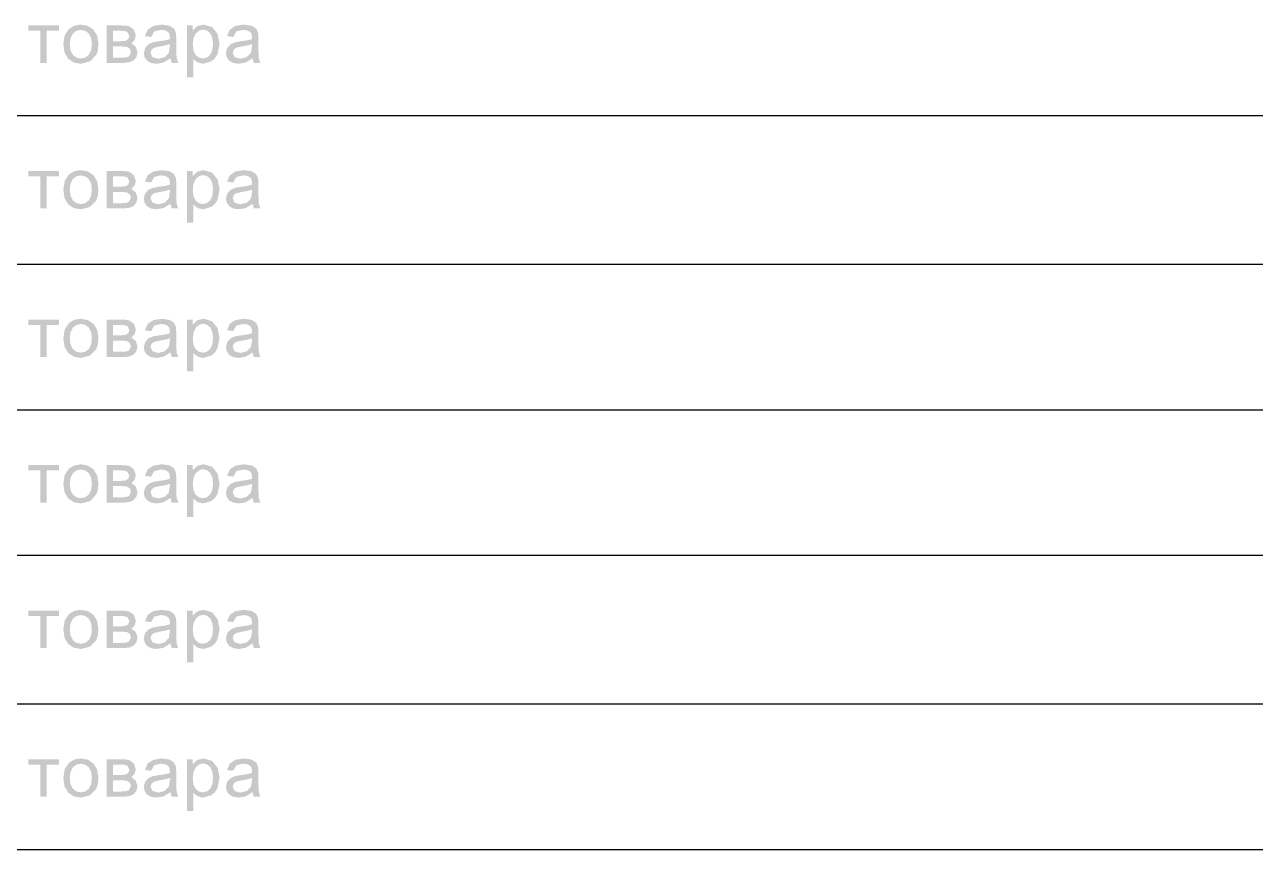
# Model space of a CAD drawing. Header units: millimetres. Extents: x 0 to 420, y 0 to 297.
# Drawn here: x 44.04 to 60.86, y 145.58 to 156.86 of the extents above; entities that cross this region are included whole.
import ezdxf

# ---------------------------------------------------------------- set-up
doc = ezdxf.new("R2010")
doc.units = ezdxf.units.MM
doc.layers.get('0').update_dxf_attribs({"linetype": 'CONTINUOUS'})

msp = doc.modelspace()

# ---------------------------------------------------------------- hatches: boundary and pattern name
at = {"true_color": 0x0000fb}
for points in [[(44.088075, 156.849078), (44.504242, 156.849078), (44.504242, 156.77742), (44.339429, 156.77742), (44.339429, 156.336999), (44.253439, 156.336999), (44.253439, 156.77742), (44.088075, 156.77742)], [(44.088075, 154.859412), (44.504242, 154.859412), (44.504242, 154.787754), (44.339429, 154.787754), (44.339429, 154.347333), (44.253439, 154.347333), (44.253439, 154.787754), (44.088075, 154.787754)], [(44.088075, 152.827412), (44.504242, 152.827412), (44.504242, 152.755754), (44.339429, 152.755754), (44.339429, 152.315333), (44.253439, 152.315333), (44.253439, 152.755754), (44.088075, 152.755754)], [(44.088075, 150.837745), (44.504242, 150.837745), (44.504242, 150.766087), (44.339429, 150.766087), (44.339429, 150.325666), (44.253439, 150.325666), (44.253439, 150.766087), (44.088075, 150.766087)], [(44.088075, 148.848078), (44.504242, 148.848078), (44.504242, 148.77642), (44.339429, 148.77642), (44.339429, 148.335999), (44.253439, 148.335999), (44.253439, 148.77642), (44.088075, 148.77642)], [(44.088075, 146.816078), (44.504242, 146.816078), (44.504242, 146.74442), (44.339429, 146.74442), (44.339429, 146.303999), (44.253439, 146.303999), (44.253439, 146.74442), (44.088075, 146.74442)]]:
    msp.add_hatch(color=0, dxfattribs=at).paths.add_polyline_path(points, flags=0)
h = msp.add_hatch(color=0, dxfattribs=at)
h.paths.add_polyline_path([(44.565339, 156.593314), (44.584907, 156.716993), (44.644162, 156.803879), (44.717405, 156.846322), (44.805117, 156.860654), (44.901098, 156.843291), (44.977648, 156.791201), (45.028015, 156.708863), (45.044896, 156.60048), (45.037454, 156.511735), (45.01513, 156.444486), (44.929141, 156.356843), (44.805117, 156.325424), (44.707966, 156.342512), (44.631484, 156.394326), (44.581875, 156.478317)], flags=0)
h.paths.add_polyline_path([(44.654084, 156.593314), (44.664833, 156.506843), (44.697079, 156.445589), (44.745517, 156.40914), (44.805117, 156.397082), (44.864235, 156.409209), (44.912604, 156.44614), (44.94485, 156.508083), (44.955599, 156.596071), (44.94485, 156.679166), (44.912604, 156.739938), (44.864235, 156.776662), (44.805117, 156.788996), (44.745517, 156.776662), (44.697079, 156.739938), (44.664833, 156.678822)], flags=0)
h = msp.add_hatch(color=0, dxfattribs=at)
h.paths.add_polyline_path([(45.159179, 156.849078), (45.35927, 156.849078), (45.423417, 156.845909), (45.468962, 156.836952), (45.530698, 156.791752), (45.556605, 156.713479), (45.541171, 156.648987), (45.495971, 156.603788), (45.555502, 156.558588), (45.579756, 156.480315), (45.564115, 156.416788), (45.52739, 156.372277), (45.469513, 156.34575), (45.390138, 156.336999), (45.159179, 156.336999)], flags=0)
h.paths.add_polyline_path([(45.246271, 156.633553), (45.338875, 156.633553), (45.414391, 156.639065), (45.451874, 156.662768), (45.46841, 156.705211), (45.439747, 156.761435), (45.400818, 156.773355), (45.341631, 156.77742), (45.246271, 156.77742)], flags=0)
h.paths.add_polyline_path([(45.246271, 156.408657), (45.360372, 156.408657), (45.422453, 156.41286), (45.461796, 156.425745), (45.490459, 156.484725), (45.474474, 156.529925), (45.433133, 156.556934), (45.351002, 156.562446), (45.246271, 156.562446)], flags=0)
h = msp.add_hatch(color=0, dxfattribs=at)
h.paths.add_polyline_path([(46.029294, 156.400389), (45.936139, 156.34196), (45.840227, 156.325424), (45.765538, 156.335759), (45.710692, 156.366765), (45.676723, 156.413618), (45.665492, 156.472047), (45.68258, 156.540398), (45.727228, 156.590558), (45.790067, 156.619222), (45.867237, 156.632451), (45.95805, 156.64568), (46.021577, 156.662216), (46.022128, 156.684816), (46.015996, 156.729947), (45.997875, 156.759781), (45.95612, 156.781623), (45.898656, 156.788996), (45.808257, 156.767499), (45.765262, 156.691431), (45.680375, 156.703006), (45.718409, 156.791201), (45.795028, 156.842464), (45.911334, 156.860654), (46.017719, 156.84522), (46.078352, 156.806084), (46.105362, 156.747655), (46.109772, 156.667177), (46.109772, 156.551422), (46.111081, 156.452686), (46.115284, 156.398184), (46.137332, 156.336999), (46.046382, 156.336999)], flags=0)
h.paths.add_polyline_path([(46.021577, 156.593866), (45.962528, 156.575951), (45.879915, 156.561344), (45.804398, 156.543705), (45.770223, 156.515593), (45.758096, 156.474252), (45.784003, 156.416374), (45.861174, 156.393223), (45.95047, 156.415272), (46.007797, 156.475354), (46.021577, 156.562446)], flags=0)
h = msp.add_hatch(color=0, dxfattribs=at)
h.paths.add_polyline_path([(46.256025, 156.140767), (46.256025, 156.849078), (46.3354, 156.849078), (46.3354, 156.782933), (46.398238, 156.84081), (46.483677, 156.860654), (46.599432, 156.82703), (46.674949, 156.73167), (46.700856, 156.597173), (46.672744, 156.455511), (46.638086, 156.399838), (46.590613, 156.359048), (46.477613, 156.325424), (46.399341, 156.343614), (46.343117, 156.389916), (46.343117, 156.140767)], flags=0)
h.paths.add_polyline_path([(46.334849, 156.590007), (46.344771, 156.503949), (46.374536, 156.443935), (46.418702, 156.408726), (46.47155, 156.397082), (46.525294, 156.40914), (46.570769, 156.445589), (46.601775, 156.508014), (46.61211, 156.597724), (46.601912, 156.682956), (46.571871, 156.743796), (46.527567, 156.780521), (46.475409, 156.792854), (46.42325, 156.779763), (46.377292, 156.74104), (46.345322, 156.677306)], flags=0)
h = msp.add_hatch(color=0, dxfattribs=at)
h.paths.add_polyline_path([(47.151931, 156.400389), (47.058776, 156.34196), (46.962864, 156.325424), (46.888174, 156.335759), (46.833328, 156.366765), (46.79936, 156.413618), (46.788129, 156.472047), (46.805216, 156.540398), (46.849865, 156.590558), (46.912703, 156.619222), (46.989874, 156.632451), (47.080686, 156.64568), (47.144214, 156.662216), (47.144765, 156.684816), (47.138633, 156.729947), (47.120512, 156.759781), (47.078757, 156.781623), (47.021293, 156.788996), (46.930894, 156.767499), (46.887899, 156.691431), (46.803012, 156.703006), (46.841045, 156.791201), (46.917664, 156.842464), (47.033971, 156.860654), (47.140355, 156.84522), (47.200989, 156.806084), (47.227999, 156.747655), (47.232408, 156.667177), (47.232408, 156.551422), (47.233717, 156.452686), (47.23792, 156.398184), (47.259969, 156.336999), (47.169019, 156.336999)], flags=0)
h.paths.add_polyline_path([(47.144214, 156.593866), (47.085165, 156.575951), (47.002552, 156.561344), (46.927035, 156.543705), (46.89286, 156.515593), (46.880733, 156.474252), (46.90664, 156.416374), (46.98381, 156.393223), (47.073107, 156.415272), (47.130434, 156.475354), (47.144214, 156.562446)], flags=0)
h = msp.add_hatch(color=0, dxfattribs=at)
h.paths.add_polyline_path([(44.565339, 154.603648), (44.584907, 154.727327), (44.644162, 154.814212), (44.717405, 154.856656), (44.805117, 154.870987), (44.901098, 154.853624), (44.977648, 154.801534), (45.028015, 154.719196), (45.044896, 154.610814), (45.037454, 154.522068), (45.01513, 154.45482), (44.929141, 154.367176), (44.805117, 154.335757), (44.707966, 154.352845), (44.631484, 154.404659), (44.581875, 154.488651)], flags=0)
h.paths.add_polyline_path([(44.654084, 154.603648), (44.664833, 154.517176), (44.697079, 154.455922), (44.745517, 154.419473), (44.805117, 154.407415), (44.864235, 154.419542), (44.912604, 154.456473), (44.94485, 154.518416), (44.955599, 154.606404), (44.94485, 154.6895), (44.912604, 154.750271), (44.864235, 154.786996), (44.805117, 154.799329), (44.745517, 154.786996), (44.697079, 154.750271), (44.664833, 154.689155)], flags=0)
h = msp.add_hatch(color=0, dxfattribs=at)
h.paths.add_polyline_path([(45.159179, 154.859412), (45.35927, 154.859412), (45.423417, 154.856242), (45.468962, 154.847285), (45.530698, 154.802085), (45.556605, 154.723813), (45.541171, 154.659321), (45.495971, 154.614121), (45.555502, 154.568921), (45.579756, 154.490649), (45.564115, 154.427121), (45.52739, 154.38261), (45.469513, 154.356083), (45.390138, 154.347333), (45.159179, 154.347333)], flags=0)
h.paths.add_polyline_path([(45.246271, 154.643887), (45.338875, 154.643887), (45.414391, 154.649399), (45.451874, 154.673101), (45.46841, 154.715545), (45.439747, 154.771768), (45.400818, 154.783689), (45.341631, 154.787754), (45.246271, 154.787754)], flags=0)
h.paths.add_polyline_path([(45.246271, 154.418991), (45.360372, 154.418991), (45.422453, 154.423194), (45.461796, 154.436078), (45.490459, 154.495058), (45.474474, 154.540258), (45.433133, 154.567268), (45.351002, 154.57278), (45.246271, 154.57278)], flags=0)
h = msp.add_hatch(color=0, dxfattribs=at)
h.paths.add_polyline_path([(46.029294, 154.410722), (45.936139, 154.352294), (45.840227, 154.335757), (45.765538, 154.346092), (45.710692, 154.377098), (45.676723, 154.423952), (45.665492, 154.48238), (45.68258, 154.550731), (45.727228, 154.600892), (45.790067, 154.629555), (45.867237, 154.642784), (45.95805, 154.656013), (46.021577, 154.67255), (46.022128, 154.69515), (46.015996, 154.74028), (45.997875, 154.770115), (45.95612, 154.791957), (45.898656, 154.799329), (45.808257, 154.777832), (45.765262, 154.701764), (45.680375, 154.71334), (45.718409, 154.801534), (45.795028, 154.852797), (45.911334, 154.870987), (46.017719, 154.855553), (46.078352, 154.816417), (46.105362, 154.757988), (46.109772, 154.677511), (46.109772, 154.561755), (46.111081, 154.463019), (46.115284, 154.408518), (46.137332, 154.347333), (46.046382, 154.347333)], flags=0)
h.paths.add_polyline_path([(46.021577, 154.604199), (45.962528, 154.586285), (45.879915, 154.571677), (45.804398, 154.554038), (45.770223, 154.525926), (45.758096, 154.484585), (45.784003, 154.426708), (45.861174, 154.403557), (45.95047, 154.425605), (46.007797, 154.485688), (46.021577, 154.57278)], flags=0)
h = msp.add_hatch(color=0, dxfattribs=at)
h.paths.add_polyline_path([(46.256025, 154.1511), (46.256025, 154.859412), (46.3354, 154.859412), (46.3354, 154.793266), (46.398238, 154.851143), (46.483677, 154.870987), (46.599432, 154.837363), (46.674949, 154.742003), (46.700856, 154.607506), (46.672744, 154.465844), (46.638086, 154.410171), (46.590613, 154.369381), (46.477613, 154.335757), (46.399341, 154.353947), (46.343117, 154.400249), (46.343117, 154.1511)], flags=0)
h.paths.add_polyline_path([(46.334849, 154.600341), (46.344771, 154.514282), (46.374536, 154.454268), (46.418702, 154.41906), (46.47155, 154.407415), (46.525294, 154.419473), (46.570769, 154.455922), (46.601775, 154.518347), (46.61211, 154.608058), (46.601912, 154.693289), (46.571871, 154.75413), (46.527567, 154.790854), (46.475409, 154.803188), (46.42325, 154.790096), (46.377292, 154.751374), (46.345322, 154.687639)], flags=0)
h = msp.add_hatch(color=0, dxfattribs=at)
h.paths.add_polyline_path([(47.151931, 154.410722), (47.058776, 154.352294), (46.962864, 154.335757), (46.888174, 154.346092), (46.833328, 154.377098), (46.79936, 154.423952), (46.788129, 154.48238), (46.805216, 154.550731), (46.849865, 154.600892), (46.912703, 154.629555), (46.989874, 154.642784), (47.080686, 154.656013), (47.144214, 154.67255), (47.144765, 154.69515), (47.138633, 154.74028), (47.120512, 154.770115), (47.078757, 154.791957), (47.021293, 154.799329), (46.930894, 154.777832), (46.887899, 154.701764), (46.803012, 154.71334), (46.841045, 154.801534), (46.917664, 154.852797), (47.033971, 154.870987), (47.140355, 154.855553), (47.200989, 154.816417), (47.227999, 154.757988), (47.232408, 154.677511), (47.232408, 154.561755), (47.233717, 154.463019), (47.23792, 154.408518), (47.259969, 154.347333), (47.169019, 154.347333)], flags=0)
h.paths.add_polyline_path([(47.144214, 154.604199), (47.085165, 154.586285), (47.002552, 154.571677), (46.927035, 154.554038), (46.89286, 154.525926), (46.880733, 154.484585), (46.90664, 154.426708), (46.98381, 154.403557), (47.073107, 154.425605), (47.130434, 154.485688), (47.144214, 154.57278)], flags=0)
h = msp.add_hatch(color=0, dxfattribs=at)
h.paths.add_polyline_path([(44.565339, 152.571648), (44.584907, 152.695327), (44.644162, 152.782212), (44.717405, 152.824656), (44.805117, 152.838987), (44.901098, 152.821624), (44.977648, 152.769534), (45.028015, 152.687196), (45.044896, 152.578814), (45.037454, 152.490068), (45.01513, 152.42282), (44.929141, 152.335176), (44.805117, 152.303757), (44.707966, 152.320845), (44.631484, 152.372659), (44.581875, 152.456651)], flags=0)
h.paths.add_polyline_path([(44.654084, 152.571648), (44.664833, 152.485176), (44.697079, 152.423922), (44.745517, 152.387473), (44.805117, 152.375415), (44.864235, 152.387542), (44.912604, 152.424473), (44.94485, 152.486416), (44.955599, 152.574404), (44.94485, 152.6575), (44.912604, 152.718271), (44.864235, 152.754996), (44.805117, 152.767329), (44.745517, 152.754996), (44.697079, 152.718271), (44.664833, 152.657155)], flags=0)
h = msp.add_hatch(color=0, dxfattribs=at)
h.paths.add_polyline_path([(45.159179, 152.827412), (45.35927, 152.827412), (45.423417, 152.824242), (45.468962, 152.815285), (45.530698, 152.770085), (45.556605, 152.691813), (45.541171, 152.627321), (45.495971, 152.582121), (45.555502, 152.536921), (45.579756, 152.458649), (45.564115, 152.395121), (45.52739, 152.350611), (45.469513, 152.324083), (45.390138, 152.315333), (45.159179, 152.315333)], flags=0)
h.paths.add_polyline_path([(45.246271, 152.611887), (45.338875, 152.611887), (45.414391, 152.617399), (45.451874, 152.641101), (45.46841, 152.683545), (45.439747, 152.739768), (45.400818, 152.751689), (45.341631, 152.755754), (45.246271, 152.755754)], flags=0)
h.paths.add_polyline_path([(45.246271, 152.386991), (45.360372, 152.386991), (45.422453, 152.391194), (45.461796, 152.404078), (45.490459, 152.463058), (45.474474, 152.508258), (45.433133, 152.535268), (45.351002, 152.54078), (45.246271, 152.54078)], flags=0)
h = msp.add_hatch(color=0, dxfattribs=at)
h.paths.add_polyline_path([(46.029294, 152.378722), (45.936139, 152.320294), (45.840227, 152.303757), (45.765538, 152.314092), (45.710692, 152.345098), (45.676723, 152.391952), (45.665492, 152.45038), (45.68258, 152.518731), (45.727228, 152.568892), (45.790067, 152.597555), (45.867237, 152.610784), (45.95805, 152.624013), (46.021577, 152.64055), (46.022128, 152.66315), (46.015996, 152.70828), (45.997875, 152.738115), (45.95612, 152.759957), (45.898656, 152.767329), (45.808257, 152.745832), (45.765262, 152.669764), (45.680375, 152.68134), (45.718409, 152.769534), (45.795028, 152.820797), (45.911334, 152.838987), (46.017719, 152.823553), (46.078352, 152.784417), (46.105362, 152.725988), (46.109772, 152.645511), (46.109772, 152.529755), (46.111081, 152.431019), (46.115284, 152.376518), (46.137332, 152.315333), (46.046382, 152.315333)], flags=0)
h.paths.add_polyline_path([(46.021577, 152.572199), (45.962528, 152.554285), (45.879915, 152.539677), (45.804398, 152.522038), (45.770223, 152.493926), (45.758096, 152.452585), (45.784003, 152.394708), (45.861174, 152.371557), (45.95047, 152.393605), (46.007797, 152.453688), (46.021577, 152.54078)], flags=0)
h = msp.add_hatch(color=0, dxfattribs=at)
h.paths.add_polyline_path([(46.256025, 152.1191), (46.256025, 152.827412), (46.3354, 152.827412), (46.3354, 152.761266), (46.398238, 152.819143), (46.483677, 152.838987), (46.599432, 152.805363), (46.674949, 152.710003), (46.700856, 152.575506), (46.672744, 152.433844), (46.638086, 152.378171), (46.590613, 152.337381), (46.477613, 152.303757), (46.399341, 152.321947), (46.343117, 152.368249), (46.343117, 152.1191)], flags=0)
h.paths.add_polyline_path([(46.334849, 152.568341), (46.344771, 152.482282), (46.374536, 152.422268), (46.418702, 152.38706), (46.47155, 152.375415), (46.525294, 152.387473), (46.570769, 152.423922), (46.601775, 152.486347), (46.61211, 152.576058), (46.601912, 152.661289), (46.571871, 152.72213), (46.527567, 152.758854), (46.475409, 152.771188), (46.42325, 152.758096), (46.377292, 152.719374), (46.345322, 152.655639)], flags=0)
h = msp.add_hatch(color=0, dxfattribs=at)
h.paths.add_polyline_path([(47.151931, 152.378722), (47.058776, 152.320294), (46.962864, 152.303757), (46.888174, 152.314092), (46.833328, 152.345098), (46.79936, 152.391952), (46.788129, 152.45038), (46.805216, 152.518731), (46.849865, 152.568892), (46.912703, 152.597555), (46.989874, 152.610784), (47.080686, 152.624013), (47.144214, 152.64055), (47.144765, 152.66315), (47.138633, 152.70828), (47.120512, 152.738115), (47.078757, 152.759957), (47.021293, 152.767329), (46.930894, 152.745832), (46.887899, 152.669764), (46.803012, 152.68134), (46.841045, 152.769534), (46.917664, 152.820797), (47.033971, 152.838987), (47.140355, 152.823553), (47.200989, 152.784417), (47.227999, 152.725988), (47.232408, 152.645511), (47.232408, 152.529755), (47.233717, 152.431019), (47.23792, 152.376518), (47.259969, 152.315333), (47.169019, 152.315333)], flags=0)
h.paths.add_polyline_path([(47.144214, 152.572199), (47.085165, 152.554285), (47.002552, 152.539677), (46.927035, 152.522038), (46.89286, 152.493926), (46.880733, 152.452585), (46.90664, 152.394708), (46.98381, 152.371557), (47.073107, 152.393605), (47.130434, 152.453688), (47.144214, 152.54078)], flags=0)
h = msp.add_hatch(color=0, dxfattribs=at)
h.paths.add_polyline_path([(44.565339, 150.581981), (44.584907, 150.70566), (44.644162, 150.792545), (44.717405, 150.834989), (44.805117, 150.849321), (44.901098, 150.831957), (44.977648, 150.779867), (45.028015, 150.69753), (45.044896, 150.589147), (45.037454, 150.500401), (45.01513, 150.433153), (44.929141, 150.34551), (44.805117, 150.314091), (44.707966, 150.331178), (44.631484, 150.382992), (44.581875, 150.466984)], flags=0)
h.paths.add_polyline_path([(44.654084, 150.581981), (44.664833, 150.495509), (44.697079, 150.434255), (44.745517, 150.397806), (44.805117, 150.385749), (44.864235, 150.397875), (44.912604, 150.434807), (44.94485, 150.49675), (44.955599, 150.584737), (44.94485, 150.667833), (44.912604, 150.728604), (44.864235, 150.765329), (44.805117, 150.777663), (44.745517, 150.765329), (44.697079, 150.728604), (44.664833, 150.667488)], flags=0)
h = msp.add_hatch(color=0, dxfattribs=at)
h.paths.add_polyline_path([(45.159179, 150.837745), (45.35927, 150.837745), (45.423417, 150.834576), (45.468962, 150.825618), (45.530698, 150.780419), (45.556605, 150.702146), (45.541171, 150.637654), (45.495971, 150.592454), (45.555502, 150.547255), (45.579756, 150.468982), (45.564115, 150.405454), (45.52739, 150.360944), (45.469513, 150.334417), (45.390138, 150.325666), (45.159179, 150.325666)], flags=0)
h.paths.add_polyline_path([(45.246271, 150.62222), (45.338875, 150.62222), (45.414391, 150.627732), (45.451874, 150.651434), (45.46841, 150.693878), (45.439747, 150.750102), (45.400818, 150.762022), (45.341631, 150.766087), (45.246271, 150.766087)], flags=0)
h.paths.add_polyline_path([(45.246271, 150.397324), (45.360372, 150.397324), (45.422453, 150.401527), (45.461796, 150.414412), (45.490459, 150.473392), (45.474474, 150.518591), (45.433133, 150.545601), (45.351002, 150.551113), (45.246271, 150.551113)], flags=0)
h = msp.add_hatch(color=0, dxfattribs=at)
h.paths.add_polyline_path([(46.029294, 150.389056), (45.936139, 150.330627), (45.840227, 150.314091), (45.765538, 150.324426), (45.710692, 150.355432), (45.676723, 150.402285), (45.665492, 150.460714), (45.68258, 150.529065), (45.727228, 150.579225), (45.790067, 150.607888), (45.867237, 150.621117), (45.95805, 150.634347), (46.021577, 150.650883), (46.022128, 150.673483), (46.015996, 150.718614), (45.997875, 150.748448), (45.95612, 150.77029), (45.898656, 150.777663), (45.808257, 150.756165), (45.765262, 150.680097), (45.680375, 150.691673), (45.718409, 150.779867), (45.795028, 150.83113), (45.911334, 150.849321), (46.017719, 150.833887), (46.078352, 150.79475), (46.105362, 150.736321), (46.109772, 150.655844), (46.109772, 150.540089), (46.111081, 150.441352), (46.115284, 150.386851), (46.137332, 150.325666), (46.046382, 150.325666)], flags=0)
h.paths.add_polyline_path([(46.021577, 150.582532), (45.962528, 150.564618), (45.879915, 150.550011), (45.804398, 150.532372), (45.770223, 150.50426), (45.758096, 150.462919), (45.784003, 150.405041), (45.861174, 150.38189), (45.95047, 150.403939), (46.007797, 150.464021), (46.021577, 150.551113)], flags=0)
h = msp.add_hatch(color=0, dxfattribs=at)
h.paths.add_polyline_path([(46.256025, 150.129433), (46.256025, 150.837745), (46.3354, 150.837745), (46.3354, 150.771599), (46.398238, 150.829477), (46.483677, 150.849321), (46.599432, 150.815696), (46.674949, 150.720336), (46.700856, 150.58584), (46.672744, 150.444177), (46.638086, 150.388505), (46.590613, 150.347715), (46.477613, 150.314091), (46.399341, 150.332281), (46.343117, 150.378583), (46.343117, 150.129433)], flags=0)
h.paths.add_polyline_path([(46.334849, 150.578674), (46.344771, 150.492615), (46.374536, 150.432602), (46.418702, 150.397393), (46.47155, 150.385749), (46.525294, 150.397806), (46.570769, 150.434255), (46.601775, 150.496681), (46.61211, 150.586391), (46.601912, 150.671623), (46.571871, 150.732463), (46.527567, 150.769188), (46.475409, 150.781521), (46.42325, 150.76843), (46.377292, 150.729707), (46.345322, 150.665973)], flags=0)
h = msp.add_hatch(color=0, dxfattribs=at)
h.paths.add_polyline_path([(47.151931, 150.389056), (47.058776, 150.330627), (46.962864, 150.314091), (46.888174, 150.324426), (46.833328, 150.355432), (46.79936, 150.402285), (46.788129, 150.460714), (46.805216, 150.529065), (46.849865, 150.579225), (46.912703, 150.607888), (46.989874, 150.621117), (47.080686, 150.634347), (47.144214, 150.650883), (47.144765, 150.673483), (47.138633, 150.718614), (47.120512, 150.748448), (47.078757, 150.77029), (47.021293, 150.777663), (46.930894, 150.756165), (46.887899, 150.680097), (46.803012, 150.691673), (46.841045, 150.779867), (46.917664, 150.83113), (47.033971, 150.849321), (47.140355, 150.833887), (47.200989, 150.79475), (47.227999, 150.736321), (47.232408, 150.655844), (47.232408, 150.540089), (47.233717, 150.441352), (47.23792, 150.386851), (47.259969, 150.325666), (47.169019, 150.325666)], flags=0)
h.paths.add_polyline_path([(47.144214, 150.582532), (47.085165, 150.564618), (47.002552, 150.550011), (46.927035, 150.532372), (46.89286, 150.50426), (46.880733, 150.462919), (46.90664, 150.405041), (46.98381, 150.38189), (47.073107, 150.403939), (47.130434, 150.464021), (47.144214, 150.551113)], flags=0)
h = msp.add_hatch(color=0, dxfattribs=at)
h.paths.add_polyline_path([(44.565339, 148.592315), (44.584907, 148.715993), (44.644162, 148.802879), (44.717405, 148.845322), (44.805117, 148.859654), (44.901098, 148.842291), (44.977648, 148.790201), (45.028015, 148.707863), (45.044896, 148.59948), (45.037454, 148.510735), (45.01513, 148.443486), (44.929141, 148.355843), (44.805117, 148.324424), (44.707966, 148.341512), (44.631484, 148.393326), (44.581875, 148.477317)], flags=0)
h.paths.add_polyline_path([(44.654084, 148.592315), (44.664833, 148.505843), (44.697079, 148.444589), (44.745517, 148.40814), (44.805117, 148.396082), (44.864235, 148.408209), (44.912604, 148.44514), (44.94485, 148.507083), (44.955599, 148.595071), (44.94485, 148.678166), (44.912604, 148.738938), (44.864235, 148.775662), (44.805117, 148.787996), (44.745517, 148.775662), (44.697079, 148.738938), (44.664833, 148.677822)], flags=0)
h = msp.add_hatch(color=0, dxfattribs=at)
h.paths.add_polyline_path([(45.159179, 148.848078), (45.35927, 148.848078), (45.423417, 148.844909), (45.468962, 148.835952), (45.530698, 148.790752), (45.556605, 148.712479), (45.541171, 148.647987), (45.495971, 148.602788), (45.555502, 148.557588), (45.579756, 148.479315), (45.564115, 148.415788), (45.52739, 148.371277), (45.469513, 148.34475), (45.390138, 148.335999), (45.159179, 148.335999)], flags=0)
h.paths.add_polyline_path([(45.246271, 148.632553), (45.338875, 148.632553), (45.414391, 148.638065), (45.451874, 148.661768), (45.46841, 148.704211), (45.439747, 148.760435), (45.400818, 148.772355), (45.341631, 148.77642), (45.246271, 148.77642)], flags=0)
h.paths.add_polyline_path([(45.246271, 148.407657), (45.360372, 148.407657), (45.422453, 148.41186), (45.461796, 148.424745), (45.490459, 148.483725), (45.474474, 148.528925), (45.433133, 148.555934), (45.351002, 148.561446), (45.246271, 148.561446)], flags=0)
h = msp.add_hatch(color=0, dxfattribs=at)
h.paths.add_polyline_path([(46.029294, 148.399389), (45.936139, 148.34096), (45.840227, 148.324424), (45.765538, 148.334759), (45.710692, 148.365765), (45.676723, 148.412618), (45.665492, 148.471047), (45.68258, 148.539398), (45.727228, 148.589558), (45.790067, 148.618222), (45.867237, 148.631451), (45.95805, 148.64468), (46.021577, 148.661216), (46.022128, 148.683816), (46.015996, 148.728947), (45.997875, 148.758782), (45.95612, 148.780623), (45.898656, 148.787996), (45.808257, 148.766499), (45.765262, 148.690431), (45.680375, 148.702006), (45.718409, 148.790201), (45.795028, 148.841464), (45.911334, 148.859654), (46.017719, 148.84422), (46.078352, 148.805084), (46.105362, 148.746655), (46.109772, 148.666177), (46.109772, 148.550422), (46.111081, 148.451686), (46.115284, 148.397184), (46.137332, 148.335999), (46.046382, 148.335999)], flags=0)
h.paths.add_polyline_path([(46.021577, 148.592866), (45.962528, 148.574951), (45.879915, 148.560344), (45.804398, 148.542705), (45.770223, 148.514593), (45.758096, 148.473252), (45.784003, 148.415374), (45.861174, 148.392223), (45.95047, 148.414272), (46.007797, 148.474354), (46.021577, 148.561446)], flags=0)
h = msp.add_hatch(color=0, dxfattribs=at)
h.paths.add_polyline_path([(46.256025, 148.139767), (46.256025, 148.848078), (46.3354, 148.848078), (46.3354, 148.781933), (46.398238, 148.83981), (46.483677, 148.859654), (46.599432, 148.82603), (46.674949, 148.73067), (46.700856, 148.596173), (46.672744, 148.454511), (46.638086, 148.398838), (46.590613, 148.358048), (46.477613, 148.324424), (46.399341, 148.342614), (46.343117, 148.388916), (46.343117, 148.139767)], flags=0)
h.paths.add_polyline_path([(46.334849, 148.589007), (46.344771, 148.502949), (46.374536, 148.442935), (46.418702, 148.407726), (46.47155, 148.396082), (46.525294, 148.40814), (46.570769, 148.444589), (46.601775, 148.507014), (46.61211, 148.596724), (46.601912, 148.681956), (46.571871, 148.742796), (46.527567, 148.779521), (46.475409, 148.791854), (46.42325, 148.778763), (46.377292, 148.74004), (46.345322, 148.676306)], flags=0)
h = msp.add_hatch(color=0, dxfattribs=at)
h.paths.add_polyline_path([(47.151931, 148.399389), (47.058776, 148.34096), (46.962864, 148.324424), (46.888174, 148.334759), (46.833328, 148.365765), (46.79936, 148.412618), (46.788129, 148.471047), (46.805216, 148.539398), (46.849865, 148.589558), (46.912703, 148.618222), (46.989874, 148.631451), (47.080686, 148.64468), (47.144214, 148.661216), (47.144765, 148.683816), (47.138633, 148.728947), (47.120512, 148.758782), (47.078757, 148.780623), (47.021293, 148.787996), (46.930894, 148.766499), (46.887899, 148.690431), (46.803012, 148.702006), (46.841045, 148.790201), (46.917664, 148.841464), (47.033971, 148.859654), (47.140355, 148.84422), (47.200989, 148.805084), (47.227999, 148.746655), (47.232408, 148.666177), (47.232408, 148.550422), (47.233717, 148.451686), (47.23792, 148.397184), (47.259969, 148.335999), (47.169019, 148.335999)], flags=0)
h.paths.add_polyline_path([(47.144214, 148.592866), (47.085165, 148.574951), (47.002552, 148.560344), (46.927035, 148.542705), (46.89286, 148.514593), (46.880733, 148.473252), (46.90664, 148.415374), (46.98381, 148.392223), (47.073107, 148.414272), (47.130434, 148.474354), (47.144214, 148.561446)], flags=0)
h = msp.add_hatch(color=0, dxfattribs=at)
h.paths.add_polyline_path([(44.565339, 146.560315), (44.584907, 146.683993), (44.644162, 146.770879), (44.717405, 146.813322), (44.805117, 146.827654), (44.901098, 146.810291), (44.977648, 146.758201), (45.028015, 146.675863), (45.044896, 146.56748), (45.037454, 146.478735), (45.01513, 146.411486), (44.929141, 146.323843), (44.805117, 146.292424), (44.707966, 146.309512), (44.631484, 146.361326), (44.581875, 146.445317)], flags=0)
h.paths.add_polyline_path([(44.654084, 146.560315), (44.664833, 146.473843), (44.697079, 146.412589), (44.745517, 146.37614), (44.805117, 146.364082), (44.864235, 146.376209), (44.912604, 146.41314), (44.94485, 146.475083), (44.955599, 146.563071), (44.94485, 146.646166), (44.912604, 146.706938), (44.864235, 146.743663), (44.805117, 146.755996), (44.745517, 146.743663), (44.697079, 146.706938), (44.664833, 146.645822)], flags=0)
h = msp.add_hatch(color=0, dxfattribs=at)
h.paths.add_polyline_path([(45.159179, 146.816078), (45.35927, 146.816078), (45.423417, 146.812909), (45.468962, 146.803952), (45.530698, 146.758752), (45.556605, 146.680479), (45.541171, 146.615987), (45.495971, 146.570788), (45.555502, 146.525588), (45.579756, 146.447315), (45.564115, 146.383788), (45.52739, 146.339277), (45.469513, 146.31275), (45.390138, 146.303999), (45.159179, 146.303999)], flags=0)
h.paths.add_polyline_path([(45.246271, 146.600553), (45.338875, 146.600553), (45.414391, 146.606065), (45.451874, 146.629768), (45.46841, 146.672211), (45.439747, 146.728435), (45.400818, 146.740355), (45.341631, 146.74442), (45.246271, 146.74442)], flags=0)
h.paths.add_polyline_path([(45.246271, 146.375657), (45.360372, 146.375657), (45.422453, 146.37986), (45.461796, 146.392745), (45.490459, 146.451725), (45.474474, 146.496925), (45.433133, 146.523934), (45.351002, 146.529446), (45.246271, 146.529446)], flags=0)
h = msp.add_hatch(color=0, dxfattribs=at)
h.paths.add_polyline_path([(46.029294, 146.367389), (45.936139, 146.30896), (45.840227, 146.292424), (45.765538, 146.302759), (45.710692, 146.333765), (45.676723, 146.380618), (45.665492, 146.439047), (45.68258, 146.507398), (45.727228, 146.557558), (45.790067, 146.586222), (45.867237, 146.599451), (45.95805, 146.61268), (46.021577, 146.629216), (46.022128, 146.651816), (46.015996, 146.696947), (45.997875, 146.726782), (45.95612, 146.748623), (45.898656, 146.755996), (45.808257, 146.734499), (45.765262, 146.658431), (45.680375, 146.670006), (45.718409, 146.758201), (45.795028, 146.809464), (45.911334, 146.827654), (46.017719, 146.81222), (46.078352, 146.773084), (46.105362, 146.714655), (46.109772, 146.634177), (46.109772, 146.518422), (46.111081, 146.419686), (46.115284, 146.365184), (46.137332, 146.303999), (46.046382, 146.303999)], flags=0)
h.paths.add_polyline_path([(46.021577, 146.560866), (45.962528, 146.542951), (45.879915, 146.528344), (45.804398, 146.510705), (45.770223, 146.482593), (45.758096, 146.441252), (45.784003, 146.383374), (45.861174, 146.360223), (45.95047, 146.382272), (46.007797, 146.442354), (46.021577, 146.529446)], flags=0)
h = msp.add_hatch(color=0, dxfattribs=at)
h.paths.add_polyline_path([(46.256025, 146.107767), (46.256025, 146.816078), (46.3354, 146.816078), (46.3354, 146.749933), (46.398238, 146.80781), (46.483677, 146.827654), (46.599432, 146.79403), (46.674949, 146.69867), (46.700856, 146.564173), (46.672744, 146.422511), (46.638086, 146.366838), (46.590613, 146.326048), (46.477613, 146.292424), (46.399341, 146.310614), (46.343117, 146.356916), (46.343117, 146.107767)], flags=0)
h.paths.add_polyline_path([(46.334849, 146.557007), (46.344771, 146.470949), (46.374536, 146.410935), (46.418702, 146.375726), (46.47155, 146.364082), (46.525294, 146.37614), (46.570769, 146.412589), (46.601775, 146.475014), (46.61211, 146.564724), (46.601912, 146.649956), (46.571871, 146.710796), (46.527567, 146.747521), (46.475409, 146.759854), (46.42325, 146.746763), (46.377292, 146.70804), (46.345322, 146.644306)], flags=0)
h = msp.add_hatch(color=0, dxfattribs=at)
h.paths.add_polyline_path([(47.151931, 146.367389), (47.058776, 146.30896), (46.962864, 146.292424), (46.888174, 146.302759), (46.833328, 146.333765), (46.79936, 146.380618), (46.788129, 146.439047), (46.805216, 146.507398), (46.849865, 146.557558), (46.912703, 146.586222), (46.989874, 146.599451), (47.080686, 146.61268), (47.144214, 146.629216), (47.144765, 146.651816), (47.138633, 146.696947), (47.120512, 146.726782), (47.078757, 146.748623), (47.021293, 146.755996), (46.930894, 146.734499), (46.887899, 146.658431), (46.803012, 146.670006), (46.841045, 146.758201), (46.917664, 146.809464), (47.033971, 146.827654), (47.140355, 146.81222), (47.200989, 146.773084), (47.227999, 146.714655), (47.232408, 146.634177), (47.232408, 146.518422), (47.233717, 146.419686), (47.23792, 146.365184), (47.259969, 146.303999), (47.169019, 146.303999)], flags=0)
h.paths.add_polyline_path([(47.144214, 146.560866), (47.085165, 146.542951), (47.002552, 146.528344), (46.927035, 146.510705), (46.89286, 146.482593), (46.880733, 146.441252), (46.90664, 146.383374), (46.98381, 146.360223), (47.073107, 146.382272), (47.130434, 146.442354), (47.144214, 146.529446)], flags=0)

# ---------------------------------------------------------------- linework, layer by layer
at = {"color": 0, "true_color": 0x000007}
for points in [[(28.913668, 155.617333), (77.681668, 155.617333)], [(28.913668, 153.585333), (77.681668, 153.585333)], [(28.913668, 151.595666), (77.681668, 151.595666)], [(28.913668, 149.605999), (77.681668, 149.605999)], [(28.913668, 147.573999), (77.681668, 147.573999)], [(28.913668, 145.584333), (77.681668, 145.584333)]]:
    msp.add_lwpolyline(points, dxfattribs=at)

doc.saveas('drawing.dxf')
